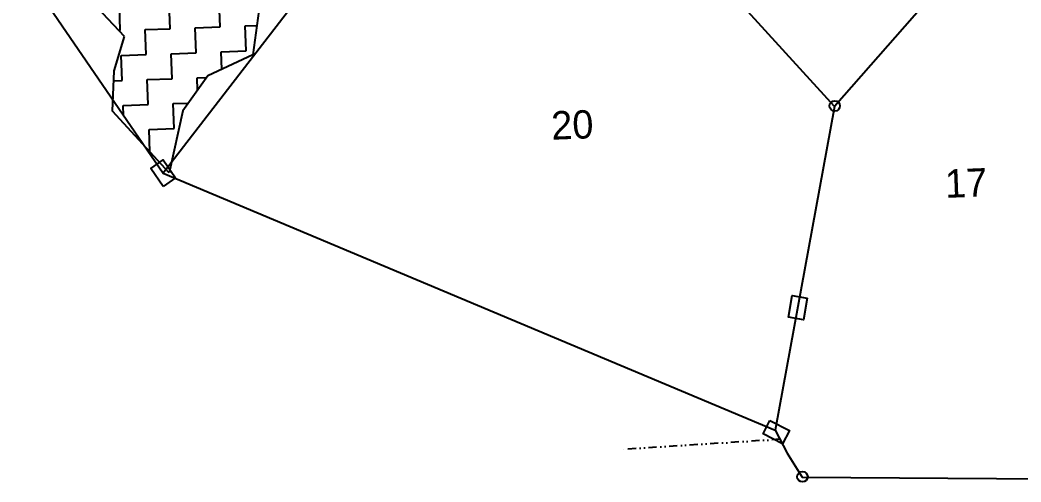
# Model space of a CAD drawing. Header units: metres. Extents: x 291849 to 294090, y 1986296 to 1987853.
# Drawn here: x 292922 to 293539, y 1986461 to 1986745 of the extents above; entities that cross this region are included whole.
import ezdxf

# ---------------------------------------------------------------- set-up
doc = ezdxf.new("R2010")
doc.units = ezdxf.units.M
doc.linetypes.add('DIVIDE', pattern=[1.25, 0.5, -0.25, 0, -0.25, 0, -0.25])
for name, color, linetype in [('POLY_HATCH', 12, 'Continuous'), ('POLY_PARCEL', 6, 'Continuous'), ('SYM_STONE', 1, 'Continuous'), ('TEXT_PARCEL', 7, 'Continuous'), ('V_BOUND_LINE', 7, 'Continuous'), ('V_DIVIDE_LINE', 7, 'DIVIDE')]:
    doc.layers.add(name, color=color, linetype=linetype)
doc.styles.add('TEXT_MAP', font='')
doc.styles.get('TEXT_MAP').set_extended_font_data('Kruti Dev 050')

msp = doc.modelspace()

# ---------------------------------------------------------------- linework, layer by layer
for points in [[(293009.85, 1986642.88), (293002.21, 1986654.01), (293009.91, 1986659.3), (293017.55, 1986648.17)], [(293406.76, 1986574.12), (293404.51, 1986560.81), (293395.3, 1986562.37), (293397.55, 1986575.68)], [(293383.92, 1986498.78), (293395.94, 1986492.64), (293391.7, 1986484.32), (293379.67, 1986490.46)]]:
    msp.add_lwpolyline(points, close=True)
at = {"layer": 'POLY_HATCH'}
for p, q in [((293070.79, 1986766.01), (293065.19, 1986723.9)), ((292986.14, 1986735.27), (292962.25, 1986760.54)), ((292979.75, 1986714.08), (292986.14, 1986735.27)), ((293065.19, 1986723.9), (293037.52, 1986711.05)), ((292978.74, 1986689.16), (292979.75, 1986714.08)), ((293037.52, 1986711.05), (293021.96, 1986689.51)), ((293013.6, 1986651.22), (292978.74, 1986689.16)), ((293021.96, 1986689.51), (293013.6, 1986651.22))]:
    msp.add_line(p, q, dxfattribs=at)
at = {"layer": 'POLY_HATCH', "linetype": 'Continuous'}
for p, q in [((292983.48, 1986738.86), (292982.89, 1986754.24)), ((293014.26, 1986740.04), (293013.67, 1986755.42)), ((293045.03, 1986741.21), (293044.44, 1986756.6)), ((292998.87, 1986739.45), (293014.26, 1986740.04)), ((293029.64, 1986740.62), (293045.03, 1986741.21)), ((293030.23, 1986725.24), (293029.64, 1986740.62)), ((293060.42, 1986741.8), (293067.61, 1986742.08)), ((293061.01, 1986726.42), (293060.42, 1986741.8)), ((292982.78, 1986738.83), (292983.48, 1986738.86)), ((292999.46, 1986724.06), (292998.87, 1986739.45)), ((292984.07, 1986723.47), (292999.46, 1986724.06)), ((292984.66, 1986708.08), (292984.07, 1986723.47)), ((293014.85, 1986724.65), (293030.23, 1986725.24)), ((293015.44, 1986709.26), (293014.85, 1986724.65)), ((293045.62, 1986725.83), (293061.01, 1986726.42)), ((293046.04, 1986715.01), (293045.62, 1986725.83)), ((293000.05, 1986708.67), (293015.44, 1986709.26)), ((293000.64, 1986693.28), (293000.05, 1986708.67)), ((293030.82, 1986709.85), (293036.81, 1986710.08)), ((293031.12, 1986702.19), (293030.82, 1986709.85)), ((292979.5, 1986707.88), (292984.66, 1986708.08)), ((292985.25, 1986692.69), (293000.64, 1986693.28)), ((292985.48, 1986686.64), (292985.25, 1986692.69)), ((293016.02, 1986693.87), (293025.37, 1986694.23)), ((293016.61, 1986678.48), (293016.02, 1986693.87)), ((293001.23, 1986677.89), (293016.61, 1986678.48)), ((293001.75, 1986664.11), (293001.23, 1986677.89))]:
    msp.add_line(p, q, dxfattribs=at)
at = {"layer": 'POLY_PARCEL'}
for p, q in [((293423.76, 1986692.16), (293305.07, 1986822.15)), ((293519.78, 1986801.41), (293423.76, 1986692.16)), ((293101.93, 1986770.25), (293009.88, 1986651.09)), ((293423.76, 1986692.16), (293387.19, 1986492.75))]:
    msp.add_line(p, q, dxfattribs=at)
at = {"layer": 'SYM_STONE'}
for centre in [(293423.85, 1986692.46), (293403.95, 1986464.06)]:
    msp.add_circle(centre, 3.22, dxfattribs=at)
at = {"layer": 'V_BOUND_LINE'}
for p, q in [((292881.15, 1986838.65), (293009.88, 1986651.09)), ((293009.88, 1986651.09), (293387.19, 1986492.75)), ((293387.19, 1986492.75), (293394.5, 1986478.68)), ((293394.5, 1986478.68), (293403.86, 1986463.76)), ((293403.86, 1986463.76), (293563.75, 1986462.76))]:
    msp.add_line(p, q, dxfattribs=at)
at = {"layer": 'V_DIVIDE_LINE', "ltscale": 10}
msp.add_line((293390.1, 1986487.15), (293291.77, 1986480.84), dxfattribs=at)

# ---------------------------------------------------------------- texts
at = {"layer": 'TEXT_PARCEL', "style": 'TEXT_MAP'}
for s, p in [('20', (293249.44, 1986671.62)), ('17', (293492.13, 1986635.81))]:
    msp.add_text(s, height=17.461, rotation=2.19475, dxfattribs=at).set_placement(p)

doc.saveas('drawing.dxf')
